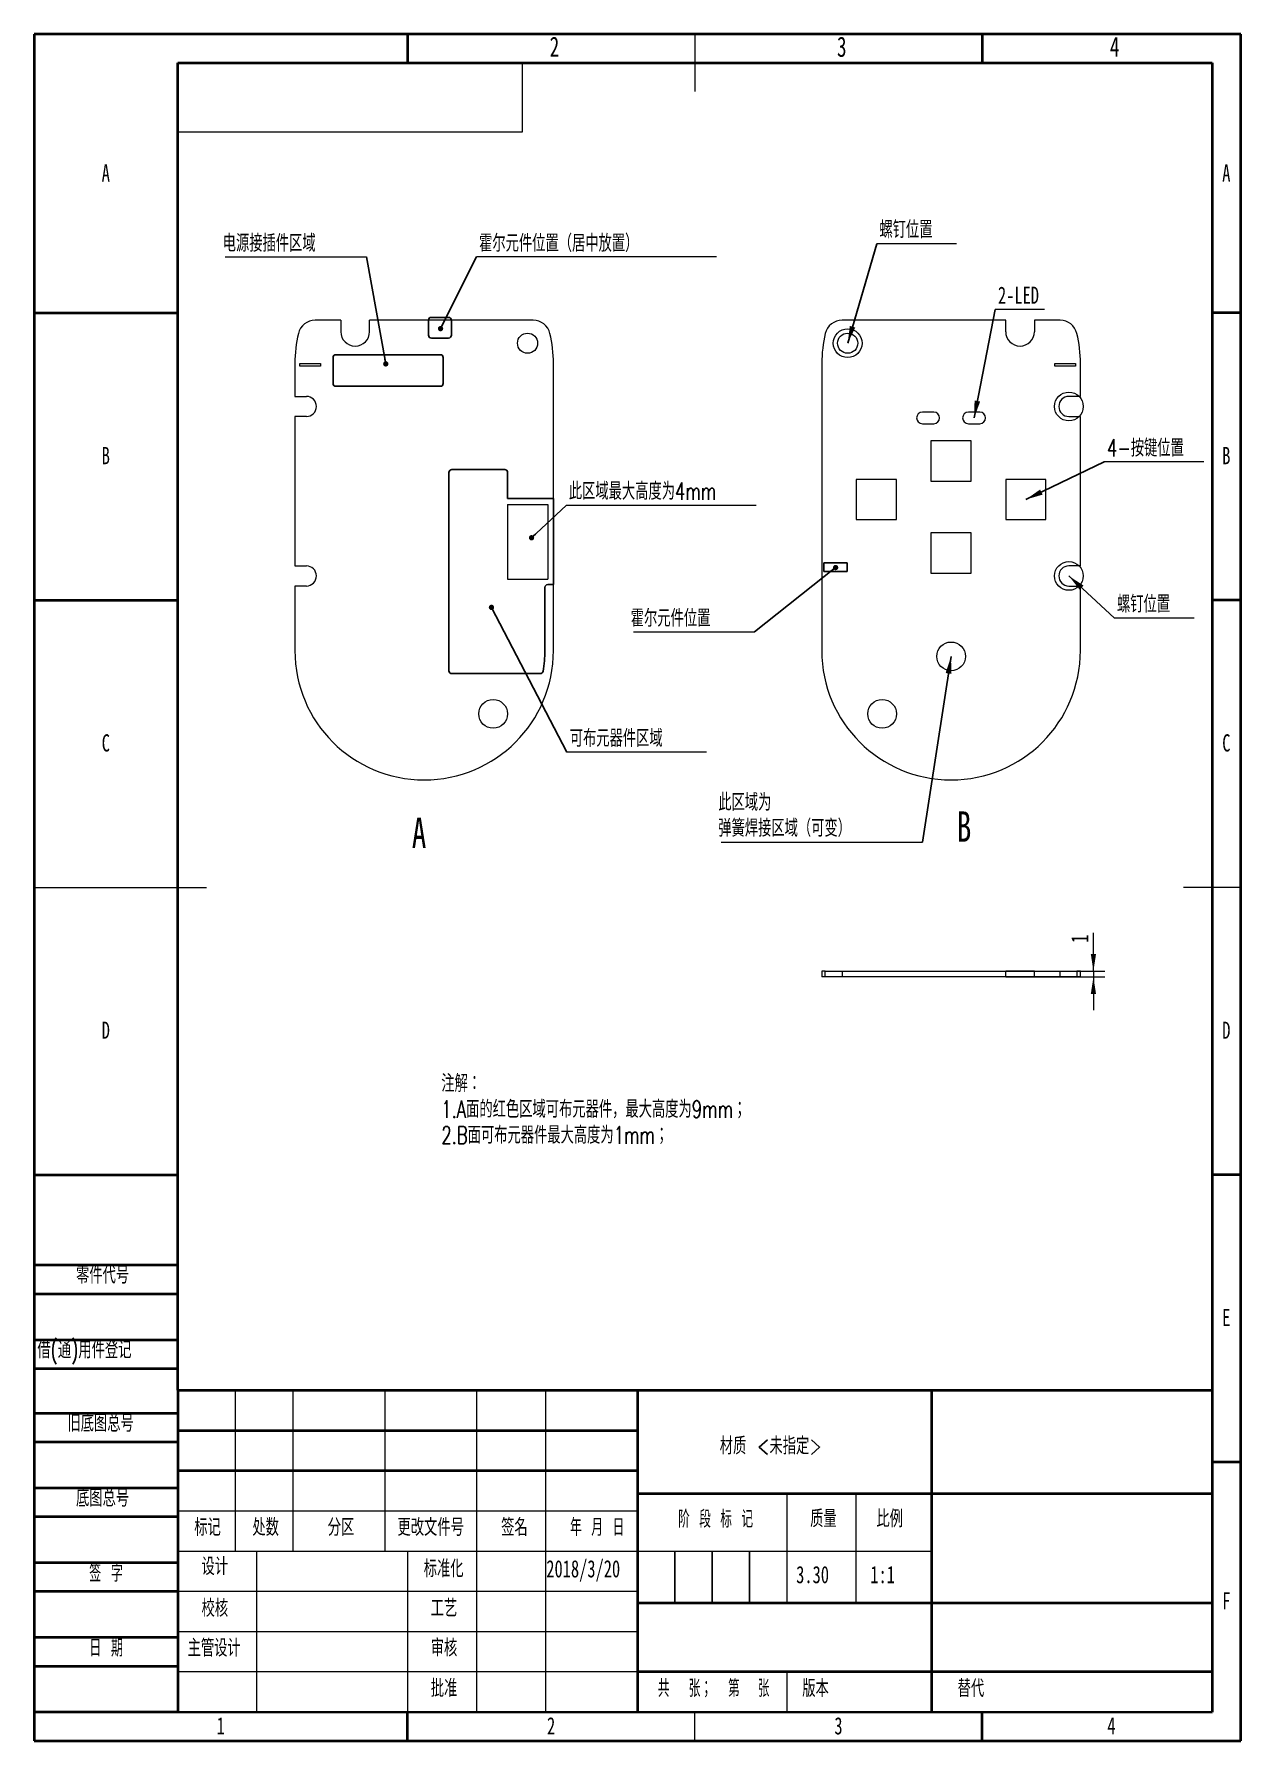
# Model space of a CAD drawing. Header units: millimetres. Extents: x 0 to 210, y 0 to 297.
import ezdxf

# ---------------------------------------------------------------- set-up
doc = ezdxf.new("R2010")
doc.units = ezdxf.units.MM
doc.layers.add('图框', color=7, linetype='Continuous', lineweight=40)
doc.layers.add('标注层', color=1, linetype='Continuous', lineweight=15)
doc.layers.add('细实线', color=7, linetype='Continuous')
doc.styles.add('SLDTEXTSTYLE0', font='TXT', dxfattribs={"width": 0.7})
doc.styles.add('SLDTEXTSTYLE1', font='TXT', dxfattribs={"width": 0.7, "bigfont": 'bigfont'})
doc.styles.add('SLDTEXTSTYLE2', font='TXT', dxfattribs={"width": 0.62, "bigfont": 'bigfont'})
doc.styles.add('SLDTEXTSTYLE3', font='TXT', dxfattribs={"width": 0.614286, "bigfont": 'bigfont'})
doc.styles.add('SLDTEXTSTYLE4', font='TXT', dxfattribs={"width": 0.633333, "bigfont": 'bigfont'})
doc.styles.add('SLDTEXTSTYLE5', font='TXT', dxfattribs={"width": 0.6, "bigfont": 'bigfont'})
doc.dimstyles.new('SLDDIMSTYLE0', dxfattribs={"dimtxt": 0.18, "dimasz": 3, "dimexe": 0, "dimexo": 0.0625, "dimgap": 0, "dimtad": 0, "dimtih": 1, "dimtoh": 1, "dimdec": 0, "dimrnd": 1e-09, "dimzin": 0, "dimdsep": 46, "dimtxsty": 'Standard', "dimsah": 1, "dimcen": 0.09, "dimadec": 0, "dimazin": 0, "dimtfac": 3, "dimtdec": 0, "dimtofl": 0, "dimtmove": 0, "dimatfit": 3, "dimfxl": 0, "dimfrac": 2, "dimtolj": 1, "dimtzin": 0, "dimarcsym": 0})
doc.dimstyles.new('SLDDIMSTYLE1', dxfattribs={"dimtxt": 0.18, "dimasz": 0.923077, "dimexe": 0, "dimexo": 0.0625, "dimgap": 0, "dimtad": 0, "dimtih": 1, "dimtoh": 1, "dimdec": 0, "dimrnd": 1e-09, "dimzin": 0, "dimdsep": 46, "dimtxsty": 'Standard', "dimblk1": 'DOT', "dimblk2": 'DOT', "dimsah": 1, "dimcen": 0.09, "dimadec": 0, "dimazin": 0, "dimtfac": 0.923077, "dimtdec": 0, "dimtofl": 0, "dimtmove": 0, "dimatfit": 3, "dimldrblk": 'DOT', "dimfxl": 0, "dimfrac": 2, "dimtolj": 1, "dimtzin": 0, "dimarcsym": 0})
doc.dimstyles.new('SLDDIMSTYLE2', dxfattribs={"dimtxt": 3, "dimasz": 3, "dimexe": 0, "dimexo": 0.0625, "dimgap": 0.75, "dimtad": 2, "dimrnd": 1e-09, "dimzin": 12, "dimdsep": 46, "dimtxsty": 'SLDTEXTSTYLE0', "dimsah": 1, "dimcen": 0.09, "dimadec": 0, "dimazin": 3, "dimtfac": 1, "dimtmove": 0, "dimatfit": 0, "dimfxl": 0, "dimfrac": 2, "dimtolj": 1, "dimtzin": 12, "dimarcsym": 0})

# ---------------------------------------------------------------- blocks, each defined once
blk = doc.blocks.new('SW_NOTE_0')
at = {"layer": '标注层', "color": 0, "char_height": 3, "attachment_point": 1, "style": 'SLDTEXTSTYLE1'}
for s, insert in [('\\M+1928D\\M+189F0\\M+18146', (0, 3.87)), ('1.A\\M+196CA\\M+19349红\\M+19046\\M+18BE6\\M+188E6\\M+189C2\\M+1957A\\M+18CB3\\M+18AED\\M+18C8F\\M+18143\\M+18DC5\\M+191E5\\M+18D82\\M+19378为9mm\\M+18147', (0, -0.63)), ('2.B\\M+196CA\\M+189C2\\M+1957A\\M+18CB3\\M+18AED\\M+18C8F\\M+18DC5\\M+191E5\\M+18D82\\M+19378为1mm\\M+18147', (0, -5.13))]:
    blk.add_mtext(s, dxfattribs=dict(at, insert=insert))
blk = doc.blocks.new('SW_NOTE_1')
at = {"layer": '标注层', "color": 0}
blk.add_line((8.61, 0), (0, 0), dxfattribs=at)
at = {"layer": '标注层', "color": 0, "insert": (0.5, 3.96), "char_height": 3, "attachment_point": 1, "style": 'SLDTEXTSTYLE0'}
blk.add_mtext('2-LED', dxfattribs=at)
blk = doc.blocks.new('SW_NOTE_2')
at = {"layer": '标注层', "color": 0}
blk.add_line((17.34, 0), (0, 0), dxfattribs=at)
at = {"layer": '标注层', "color": 0, "insert": (0.48, 3.94), "char_height": 3, "attachment_point": 1, "style": 'SLDTEXTSTYLE1'}
blk.add_mtext('4-\\M+188C2键\\M+188CA\\M+19275', dxfattribs=at)
blk = doc.blocks.new('SW_NOTE_3')
at = {"layer": '标注层', "color": 0}
blk.add_line((13.85, 0), (0, 0), dxfattribs=at)
at = {"layer": '标注层', "color": 0, "insert": (0.43, 3.97), "char_height": 3, "attachment_point": 1, "style": 'SLDTEXTSTYLE1'}
blk.add_mtext('\\M+19786钉\\M+188CA\\M+19275', dxfattribs=at)
blk = doc.blocks.new('SW_NOTE_4')
at = {"layer": '标注层', "color": 0}
blk.add_line((13.85, 0), (0, 0), dxfattribs=at)
at = {"layer": '标注层', "color": 0, "insert": (0.42, 3.94), "char_height": 3, "attachment_point": 1, "style": 'SLDTEXTSTYLE1'}
blk.add_mtext('\\M+19786钉\\M+188CA\\M+19275', dxfattribs=at)
blk = doc.blocks.new('SW_NOTE_5')
at = {"layer": '标注层', "color": 0}
blk.add_line((-21.07, 0), (0, 0), dxfattribs=at)
at = {"layer": '标注层', "color": 0, "insert": (-21.53, 3.88), "char_height": 3, "attachment_point": 1, "style": 'SLDTEXTSTYLE1'}
blk.add_mtext('\\M+1E8B7尔\\M+18CB3\\M+18C8F\\M+188CA\\M+19275', dxfattribs=at)
blk = doc.blocks.new('_DOT')
at = {"color": 0, "linetype": 'ByBlock', "lineweight": -2}
blk.add_line((-0.5, 0), (-1, 0), dxfattribs=at)
at = {"color": 0, "linetype": 'ByBlock', "const_width": 0.5}
blk.add_lwpolyline([(-0.25, 0, 1), (0.25, 0, 1)], format="xyb", close=True, dxfattribs=at)
blk = doc.blocks.new('SW_NOTE_6')
at = {"layer": '标注层', "color": 0}
blk.add_line((-35.04, 0), (0, 0), dxfattribs=at)
at = {"layer": '标注层', "color": 0, "char_height": 3, "attachment_point": 1, "style": 'SLDTEXTSTYLE1'}
for s, insert in [('\\M+18D9F\\M+18BE6\\M+188E6为', (-35.53, 8.44)), ('弹\\M+1E2CE焊\\M+190DA\\M+18BE6\\M+188E6\\M+18169\\M+189C2变\\M+1816A', (-35.53, 3.94))]:
    blk.add_mtext(s, dxfattribs=dict(at, insert=insert))
blk = doc.blocks.new('_D')
at = {"layer": '标注层'}
for p, q in [((184.34, 133.93), (184.34, 140.6)), ((169.07, 133.93), (186.34, 133.93)), ((184.34, 133.93), (184.34, 132.93)), ((169.07, 132.93), (186.34, 132.93)), ((184.34, 132.93), (184.34, 127.16))]:
    blk.add_line(p, q, dxfattribs=at)
for points in [[(184.34, 133.93), (184.8, 136.93), (183.88, 136.93)], [(184.34, 132.93), (183.88, 129.93), (184.8, 129.93)]]:
    blk.add_solid(points, dxfattribs=at)
at = {"layer": '标注层', "insert": (180.47, 138.85), "char_height": 3, "attachment_point": 1, "rotation": 90, "style": 'SLDTEXTSTYLE0'}
blk.add_mtext('1', dxfattribs=at)
blk = doc.blocks.new('SW_NOTE_7')
at = {"layer": '标注层', "color": 0}
blk.add_line((41.78, 0), (0, 0), dxfattribs=at)
at = {"layer": '标注层', "color": 0, "insert": (0.47, 3.88), "char_height": 3, "attachment_point": 1, "style": 'SLDTEXTSTYLE1'}
blk.add_mtext('\\M+1E8B7尔\\M+18CB3\\M+18C8F\\M+188CA\\M+19275\\M+18169\\M+18B8F\\M+19286\\M+195FA\\M+19275\\M+1816A', dxfattribs=at)
blk = doc.blocks.new('SW_NOTE_8')
at = {"layer": '标注层', "color": 0}
blk.add_line((-24.56, 0), (0, 0), dxfattribs=at)
at = {"layer": '标注层', "color": 0, "insert": (-25, 3.88), "char_height": 3, "attachment_point": 1, "style": 'SLDTEXTSTYLE1'}
blk.add_mtext('电\\M+18CB9\\M+190DA\\M+19D87\\M+18C8F\\M+18BE6\\M+188E6', dxfattribs=at)
blk = doc.blocks.new('SW_NOTE_9')
at = {"layer": '标注层', "color": 0}
blk.add_line((24.32, 0), (0, 0), dxfattribs=at)
at = {"layer": '标注层', "color": 0, "insert": (0.5, 3.9), "char_height": 3, "attachment_point": 1, "style": 'SLDTEXTSTYLE1'}
blk.add_mtext('\\M+189C2\\M+1957A\\M+18CB3\\M+18AED\\M+18C8F\\M+18BE6\\M+188E6', dxfattribs=at)
blk = doc.blocks.new('SW_NOTE_10')
at = {"layer": '标注层', "color": 0}
blk.add_line((33.05, 0), (0, 0), dxfattribs=at)
at = {"layer": '标注层', "color": 0, "insert": (0.46, 3.99), "char_height": 3, "attachment_point": 1, "style": 'SLDTEXTSTYLE1'}
blk.add_mtext('\\M+18D9F\\M+18BE6\\M+188E6\\M+18DC5\\M+191E5\\M+18D82\\M+19378为4mm', dxfattribs=at)

msp = doc.modelspace()

# ---------------------------------------------------------------- linework, layer by layer
at = {"color": 7, "linetype": 'Continuous', "lineweight": 15}
for p, q in [((53.373, 247.206), (48.899, 247.206)), ((53.373, 247.206), (53.373, 245.206)), ((58.373, 245.206), (58.373, 247.206)), ((86.847, 247.206), (58.373, 247.206)), ((169.074, 247.206), (140.6, 247.206)), ((169.074, 245.206), (169.074, 247.206)), ((174.074, 247.206), (174.074, 245.206)), ((178.548, 247.206), (174.074, 247.206)), ((45.373, 239.706), (45.373, 233.956)), ((46.223, 239.706), (49.823, 239.706)), ((46.223, 239.206), (46.223, 239.706)), ((49.823, 239.206), (46.223, 239.206)), ((49.823, 239.706), (49.823, 239.206)), ((90.373, 189.706), (90.373, 239.706)), ((137.074, 239.706), (137.074, 189.706)), ((177.624, 239.706), (181.224, 239.706)), ((177.624, 239.206), (177.624, 239.706)), ((181.224, 239.206), (177.624, 239.206)), ((181.224, 239.706), (181.224, 239.206)), ((182.074, 233.956), (182.074, 239.706)), ((45.373, 233.956), (47.373, 233.956)), ((182.074, 233.956), (180.074, 233.956)), ((47.373, 230.456), (45.373, 230.456)), ((45.373, 230.456), (45.373, 204.456)), ((180.074, 230.456), (182.074, 230.456)), ((182.074, 204.456), (182.074, 230.456)), ((45.373, 204.456), (47.373, 204.456)), ((182.074, 204.456), (180.074, 204.456)), ((45.373, 200.956), (45.373, 189.706)), ((47.373, 200.956), (45.373, 200.956)), ((180.074, 200.956), (182.074, 200.956)), ((182.074, 189.706), (182.074, 200.956)), ((137.074, 133.926), (137.074, 132.926)), ((137.681, 133.926), (137.074, 133.926)), ((137.681, 132.926), (137.681, 133.926)), ((137.681, 133.926), (140.6, 133.926)), ((140.6, 133.926), (140.6, 132.926)), ((140.6, 133.926), (169.074, 133.926)), ((169.074, 132.926), (169.074, 133.926)), ((174.074, 133.926), (169.074, 133.926)), ((174.074, 132.926), (174.074, 133.926)), ((174.074, 133.926), (178.548, 133.926)), ((178.548, 132.926), (178.548, 133.926)), ((178.548, 133.926), (181.467, 133.926)), ((181.467, 133.926), (181.467, 132.926)), ((182.074, 133.926), (181.467, 133.926)), ((182.074, 132.926), (182.074, 133.926)), ((137.681, 132.926), (137.074, 132.926)), ((140.6, 132.926), (137.681, 132.926)), ((169.074, 132.926), (140.6, 132.926)), ((174.074, 132.926), (169.074, 132.926)), ((178.548, 132.926), (174.074, 132.926)), ((181.467, 132.926), (178.548, 132.926)), ((182.074, 132.926), (181.467, 132.926))]:
    msp.add_line(p, q, dxfattribs=at)
at = {"color": 7, "linetype": 'Continuous'}
for p, q in [((68.623, 244.606), (68.623, 247.206)), ((72.123, 247.706), (69.123, 247.706)), ((72.623, 247.206), (72.623, 244.606)), ((72.123, 244.106), (69.123, 244.106)), ((52.023, 240.706), (52.023, 236.206)), ((70.686, 241.206), (52.523, 241.206)), ((71.186, 236.206), (71.186, 240.706)), ((52.523, 235.706), (56.686, 235.706)), ((56.686, 235.706), (63.186, 235.706)), ((63.186, 235.706), (68.186, 235.706)), ((68.186, 235.706), (70.686, 235.706)), ((72.186, 186.206), (72.186, 220.706)), ((72.686, 221.206), (81.886, 221.206)), ((82.386, 220.706), (82.386, 216.206)), ((82.386, 216.206), (90.373, 216.206)), ((90.373, 216.206), (90.373, 201.206)), ((137.424, 205.006), (141.514, 205.006)), ((137.424, 205.006), (137.424, 203.486)), ((141.514, 205.006), (141.514, 203.486)), ((137.424, 203.486), (141.514, 203.486)), ((88.873, 200.706), (88.873, 189.706)), ((90.373, 201.206), (89.373, 201.206)), ((88.072, 185.706), (72.686, 185.706))]:
    msp.add_line(p, q, dxfattribs=at)
at = {"color": 7, "linetype": 'Continuous', "lineweight": 15}
for centre, radius in [((85.873, 243.206), 1.75), ((141.574, 243.206), 1.75), ((79.873, 178.706), 2.5), ((147.574, 178.706), 2.5)]:
    msp.add_circle(centre, radius, dxfattribs=at)
for centre, radius, start, end in [((48.899, 244.206), 3, 90, 166.65764), ((86.847, 244.206), 3, 13.34236, 90), ((140.6, 244.206), 3, 90, 166.65764), ((178.548, 244.206), 3, 13.34236, 90), ((67.873, 239.706), 22.5, 166.65764, 180), ((55.873, 245.206), 2.5, 180, 0), ((67.873, 239.706), 22.5, 0, 13.34236), ((159.574, 239.706), 22.5, 166.65764, 180), ((171.574, 245.206), 2.5, 180, 0), ((159.574, 239.706), 22.5, 0, 13.34236), ((47.373, 232.206), 1.75, 270, 90), ((180.074, 232.206), 1.75, 90, 270), ((47.373, 202.706), 1.75, 270, 90), ((180.074, 202.706), 1.75, 90, 270), ((67.873, 189.706), 22.5, 180, 0), ((159.574, 189.706), 22.5, 180, 0)]:
    msp.add_arc(centre, radius, start, end, dxfattribs=at)
at = {"color": 7, "linetype": 'Continuous'}
for centre, radius, start, end in [((69.123, 247.206), 0.5, 90, 180), ((72.123, 247.206), 0.5, 0, 90), ((69.123, 244.606), 0.5, 180, 270), ((72.123, 244.606), 0.5, 270, 0), ((52.523, 240.706), 0.5, 90, 180), ((70.686, 240.706), 0.5, 0, 90), ((52.523, 236.206), 0.5, 180, 270), ((70.686, 236.206), 0.5, 270, 0), ((72.686, 220.706), 0.5, 90, 180), ((81.886, 220.706), 0.5, 0, 90), ((89.373, 200.706), 0.5, 90, 180), ((67.873, 189.706), 21, 350.16964, 0), ((72.686, 186.206), 0.5, 180, 270), ((88.072, 186.206), 0.5, 270, 350.16964)]:
    msp.add_arc(centre, radius, start, end, dxfattribs=at)
at = {"layer": '图框'}
for p, q in [((210, 297), (0, 297)), ((0, 297), (0, 0)), ((65, 297), (65, 292)), ((165, 297), (165, 292)), ((210, 0), (210, 297)), ((25, 292), (205, 292)), ((25.013, 61.022), (25, 292)), ((205, 292), (205, 4.973)), ((0, 248.5), (25, 248.5)), ((210, 248.5), (205, 248.5)), ((0, 198.5), (25, 198.5)), ((210, 198.5), (205, 198.5)), ((0, 98.5), (25, 98.5)), ((210, 98.5), (205, 98.5)), ((0, 82.791), (25, 82.791)), ((0, 77.791), (25, 77.791)), ((0, 69.791), (25, 69.791)), ((0, 64.791), (25, 64.791)), ((25.013, 61.022), (24.998, 5.022)), ((25.013, 61.022), (205, 61.022)), ((105, 61.022), (105, 5)), ((156.158, 61.022), (156.158, 5.031)), ((0, 57), (25, 57)), ((25, 54), (105, 54)), ((0, 52), (25, 52)), ((210, 48.5), (205, 48.5)), ((25, 47), (105, 47)), ((0, 44), (25, 44)), ((105, 43), (205, 43)), ((0, 39), (25, 39)), ((0, 31), (25, 31)), ((0, 26), (25, 26)), ((105, 24), (205, 24)), ((0, 18), (25, 18)), ((0, 13), (25, 13)), ((105, 12.022), (205, 12.022)), ((-0.002, 5.028), (24.998, 5.022)), ((24.998, 5.022), (205, 4.973)), ((65, -0.028), (65, 4.972)), ((156.158, 5.031), (156.2, 4.986)), ((165, -0.028), (165, 4.984)), ((0, -0.028), (210, -0.028))]:
    msp.add_line(p, q, dxfattribs=at)
at = {"layer": '图框', "lineweight": 15}
for p, q in [((115, 297), (115, 287)), ((85, 280), (85, 292)), ((25, 280), (85, 280)), ((0, 148.5), (30, 148.5)), ((210, 148.5), (200, 148.5)), ((35, 61), (35, 33)), ((45, 61), (45, 33)), ((61, 61), (61, 33)), ((77, 61), (77, 5)), ((89, 61), (89, 5)), ((25, 40), (105, 40)), ((25, 33), (105, 33)), ((38.718, 33), (38.718, 5)), ((65, 32.972), (65, 4.972)), ((105.013, 32.987), (156.2, 32.987)), ((25, 26), (105, 26)), ((25, 19), (105, 19)), ((25, 12.022), (105, 12.022)), ((131, 12.029), (131, 4.993)), ((114.999, -0.028), (114.999, 4.997))]:
    msp.add_line(p, q, dxfattribs=at)
at = {"layer": '标注层'}
for p, q in [((68.623, 247.206), (68.623, 244.606)), ((72.123, 247.706), (69.123, 247.706)), ((72.623, 244.606), (72.623, 247.206)), ((69.123, 244.106), (72.123, 244.106)), ((52.023, 240.706), (52.023, 236.206)), ((70.686, 241.206), (52.523, 241.206)), ((71.186, 236.206), (71.186, 240.706)), ((52.523, 235.706), (56.686, 235.706)), ((56.686, 235.706), (63.186, 235.706)), ((63.186, 235.706), (68.186, 235.706)), ((68.186, 235.706), (70.686, 235.706)), ((156.574, 231.206), (154.574, 231.206)), ((154.574, 229.206), (156.574, 229.206)), ((164.574, 231.206), (162.574, 231.206)), ((162.574, 229.206), (164.574, 229.206)), ((163.074, 226.206), (156.074, 226.206)), ((156.074, 226.206), (156.074, 219.206)), ((163.074, 219.206), (163.074, 226.206)), ((72.186, 220.706), (72.186, 186.206)), ((81.886, 221.206), (72.686, 221.206)), ((82.386, 216.206), (82.386, 220.706)), ((150.074, 219.506), (143.074, 219.506)), ((143.074, 219.506), (143.074, 212.506)), ((150.074, 212.506), (150.074, 219.506)), ((156.074, 219.206), (163.074, 219.206)), ((169.074, 219.506), (169.074, 212.506)), ((176.074, 219.506), (169.074, 219.506)), ((176.074, 212.506), (176.074, 219.506)), ((90.373, 216.206), (82.386, 216.206)), ((82.386, 215.119), (89.373, 215.119)), ((82.386, 215.119), (82.386, 202.138)), ((89.373, 215.119), (89.373, 202.138)), ((90.373, 201.206), (90.373, 216.206)), ((143.074, 212.506), (150.074, 212.506)), ((169.074, 212.506), (176.074, 212.506)), ((163.074, 210.206), (156.074, 210.206)), ((156.074, 210.206), (156.074, 203.206)), ((163.074, 203.206), (163.074, 210.206)), ((141.514, 205.006), (137.424, 205.006)), ((137.424, 205.006), (137.424, 203.486)), ((141.514, 203.486), (141.514, 205.006)), ((82.386, 202.138), (89.373, 202.138)), ((137.424, 203.486), (141.514, 203.486)), ((156.074, 203.206), (163.074, 203.206)), ((88.873, 189.706), (88.873, 200.706)), ((89.373, 201.206), (90.373, 201.206)), ((72.686, 185.706), (88.072, 185.706))]:
    msp.add_line(p, q, dxfattribs=at)
for centre in [(141.574, 243.206), (180.074, 232.206), (180.074, 202.706), (159.574, 188.706)]:
    msp.add_circle(centre, 2.5, dxfattribs=at)
for centre, radius, start, end in [((69.123, 247.206), 0.5, 90, 180), ((72.123, 247.206), 0.5, 0, 90), ((69.123, 244.606), 0.5, 180, 270), ((72.123, 244.606), 0.5, 270, 0), ((52.523, 240.706), 0.5, 90, 180), ((70.686, 240.706), 0.5, 0, 90), ((52.523, 236.206), 0.5, 180, 270), ((70.686, 236.206), 0.5, 270, 0), ((154.574, 230.206), 1, 90, 270), ((156.574, 230.206), 1, 270, 90), ((162.574, 230.206), 1, 90, 270), ((164.574, 230.206), 1, 270, 90), ((72.686, 220.706), 0.5, 90, 180), ((81.886, 220.706), 0.5, 0, 90), ((89.373, 200.706), 0.5, 90, 180), ((67.873, 189.706), 21, 350.16964, 0), ((72.686, 186.206), 0.5, 180, 270), ((72.686, 186.206), 0.5, 180, 270), ((88.072, 186.206), 0.5, 270, 350.16964)]:
    msp.add_arc(centre, radius, start, end, dxfattribs=at)
at = {"layer": '细实线', "lineweight": 15}
for p, q in [((131, 43), (131, 24)), ((143, 43), (143, 24))]:
    msp.add_line(p, q, dxfattribs=at)
at = {"layer": '细实线'}
for p, q in [((111.5, 33), (111.5, 24)), ((118, 33), (118, 24)), ((124.5, 33), (124.5, 24))]:
    msp.add_line(p, q, dxfattribs=at)

# ---------------------------------------------------------------- block references
at = {"layer": '标注层'}
for name, p in [('SW_NOTE_3', (146.675, 260.524)), ('SW_NOTE_8', (57.814, 258.24)), ('SW_NOTE_7', (76.964, 258.24)), ('SW_NOTE_1', (167.228, 249.106)), ('SW_NOTE_2', (186.219, 222.543)), ('SW_NOTE_10', (92.589, 214.971)), ('SW_NOTE_4', (188.022, 195.38)), ('SW_NOTE_5', (125.356, 192.976)), ('SW_NOTE_9', (92.709, 172.063)), ('SW_NOTE_6', (154.587, 156.385)), ('SW_NOTE_0', (70.853, 112.034))]:
    msp.add_blockref(name, p, dxfattribs=at)

# ---------------------------------------------------------------- texts
at = {"color": 7, "linetype": 'Continuous', "lineweight": 0}
for s, insert, char_height, attachment_point, style in [('2', (90.544, 296.563), 3.5, 2, 'SLDTEXTSTYLE0'), ('3', (140.544, 296.563), 3.5, 2, 'SLDTEXTSTYLE0'), ('4', (188.044, 296.563), 3.5, 2, 'SLDTEXTSTYLE0'), ('\\M+18DDE质 <\\M+196A2\\M+18E77\\M+192E8>', (119.312, 52.818), 3, 1, 'SLDTEXTSTYLE1')]:
    msp.add_mtext(s, dxfattribs=dict(at, insert=insert, char_height=char_height, attachment_point=attachment_point, style=style))
at = {"layer": '图框', "char_height": 3}
for s, insert, attachment_point, style in [('A', (12.471, 274.341), 2, 'SLDTEXTSTYLE0'), ('A', (207.471, 274.341), 2, 'SLDTEXTSTYLE0'), ('B', (12.471, 225.151), 2, 'SLDTEXTSTYLE0'), ('B', (207.471, 225.151), 2, 'SLDTEXTSTYLE0'), ('C', (12.471, 175.151), 2, 'SLDTEXTSTYLE0'), ('C', (207.471, 175.151), 2, 'SLDTEXTSTYLE0'), ('D', (12.471, 125.151), 2, 'SLDTEXTSTYLE0'), ('D', (207.471, 125.151), 2, 'SLDTEXTSTYLE0'), ('\\M+197EB\\M+18C8F\\M+191E3\\M+18D86', (7.292, 82.559), 1, 'SLDTEXTSTYLE1'), ('E', (207.471, 75.151), 2, 'SLDTEXTSTYLE0'), ('\\M+18ED8(\\M+192CA)\\M+19770\\M+18C8F\\M+1936F记', (0.559, 69.533), 1, 'SLDTEXTSTYLE1'), ('\\M+18B8C\\M+192EA图总\\M+18D86', (5.792, 56.761), 1, 'SLDTEXTSTYLE1'), ('\\M+192EA图总\\M+18D86', (7.292, 43.741), 1, 'SLDTEXTSTYLE1'), ('标记', (30.173, 38.644), 2, 'SLDTEXTSTYLE1'), ('处\\M+19094', (40.292, 38.644), 2, 'SLDTEXTSTYLE1'), ('\\M+195AA\\M+18BE6', (53.403, 38.644), 2, 'SLDTEXTSTYLE1'), ('\\M+18D58\\M+189FC\\M+195B6\\M+18C8F\\M+18D86', (69.009, 38.644), 2, 'SLDTEXTSTYLE1'), ('签\\M+196BC', (83.574, 38.644), 2, 'SLDTEXTSTYLE1'), ('\\M+1944E \\M+18C8E \\M+193FA', (97.978, 38.644), 2, 'SLDTEXTSTYLE2'), ('阶 \\M+19269 标 记', (118.588, 40.072), 2, 'SLDTEXTSTYLE3'), ('质\\M+197CA', (137.358, 40.142), 2, 'SLDTEXTSTYLE1'), ('\\M+194E4\\M+197E1', (148.892, 40.142), 2, 'SLDTEXTSTYLE1'), ('签 \\M+18E9A', (12.514, 30.662), 2, 'SLDTEXTSTYLE4'), ('设计', (31.444, 31.828), 2, 'SLDTEXTSTYLE1'), ('标\\M+18F79\\M+189BB', (71.272, 31.448), 2, 'SLDTEXTSTYLE1'), ('2018/3/20', (89.127, 31.421), 1, 'SLDTEXTSTYLE0'), ('3.30', (132.611, 30.407), 1, 'SLDTEXTSTYLE0'), ('1:1', (145.517, 30.407), 1, 'SLDTEXTSTYLE0'), ('\\M+18D5A\\M+18A6A', (31.444, 24.558), 2, 'SLDTEXTSTYLE1'), ('\\M+18D48艺', (71.33, 24.558), 2, 'SLDTEXTSTYLE1'), ('F', (207.471, 25.841), 2, 'SLDTEXTSTYLE0'), ('\\M+193FA \\M+18AFA', (12.514, 17.642), 2, 'SLDTEXTSTYLE4'), ('\\M+18EE5\\M+18AC7设计', (31.327, 17.642), 2, 'SLDTEXTSTYLE1'), ('审\\M+18A6A', (71.33, 17.653), 2, 'SLDTEXTSTYLE1'), ('\\M+194E1\\M+18F79', (71.33, 10.634), 2, 'SLDTEXTSTYLE1'), ('\\M+18BA4  张\\M+18147', (113.264, 10.604), 2, 'SLDTEXTSTYLE2'), ('\\M+191E6  张', (124.375, 10.604), 2, 'SLDTEXTSTYLE5'), ('\\M+194C5\\M+1967B', (135.986, 10.604), 2, 'SLDTEXTSTYLE1'), ('\\M+191D6\\M+191E3', (160.713, 10.604), 1, 'SLDTEXTSTYLE1'), ('1', (32.471, 4.091), 2, 'SLDTEXTSTYLE0'), ('2', (89.971, 4.091), 2, 'SLDTEXTSTYLE0'), ('3', (139.971, 4.091), 2, 'SLDTEXTSTYLE0'), ('4', (187.471, 4.091), 2, 'SLDTEXTSTYLE0')]:
    msp.add_mtext(s, dxfattribs=dict(at, insert=insert, attachment_point=attachment_point, style=style))
at = {"layer": '标注层', "char_height": 5.292, "attachment_point": 1, "style": 'SLDTEXTSTYLE0'}
for s, insert in [('A', (65.724, 160.637)), ('B', (160.577, 161.738))]:
    msp.add_mtext(s, dxfattribs=dict(at, insert=insert))

# ---------------------------------------------------------------- dimensions: what is measured, and where the dimension line sits
at = {"layer": '标注层'}
dim = msp.add_linear_dim(base=(184.339, 132.926), p1=(169.074, 133.926), p2=(169.074, 132.926), angle=90, dimstyle='SLDDIMSTYLE2', dxfattribs=at)
dim.commit()
dim.dimension.update_dxf_attribs({"geometry": '_D', "text_midpoint": (184.339, 139.722), "dimtype": 160})

# ---------------------------------------------------------------- leaders
for points, dimstyle in [([(141.574, 243.206), (146.675, 260.524)], 'SLDDIMSTYLE0'), ([(61.196, 239.61), (57.814, 258.24)], 'SLDDIMSTYLE1'), ([(70.722, 245.748), (76.964, 258.24)], 'SLDDIMSTYLE1'), ([(163.574, 230.206), (167.228, 249.106)], 'SLDDIMSTYLE0'), ([(172.574, 216.006), (186.219, 222.543)], 'SLDDIMSTYLE0'), ([(86.556, 209.35), (92.589, 214.971)], 'SLDDIMSTYLE1'), ([(139.473, 204.163), (125.356, 192.976)], 'SLDDIMSTYLE1'), ([(180.074, 202.706), (188.022, 195.38)], 'SLDDIMSTYLE0'), ([(79.586, 197.237), (92.709, 172.063)], 'SLDDIMSTYLE1'), ([(159.574, 188.706), (154.587, 156.385)], 'SLDDIMSTYLE0')]:
    msp.add_leader(points, dimstyle=dimstyle, dxfattribs=at)

doc.saveas('drawing.dxf')
